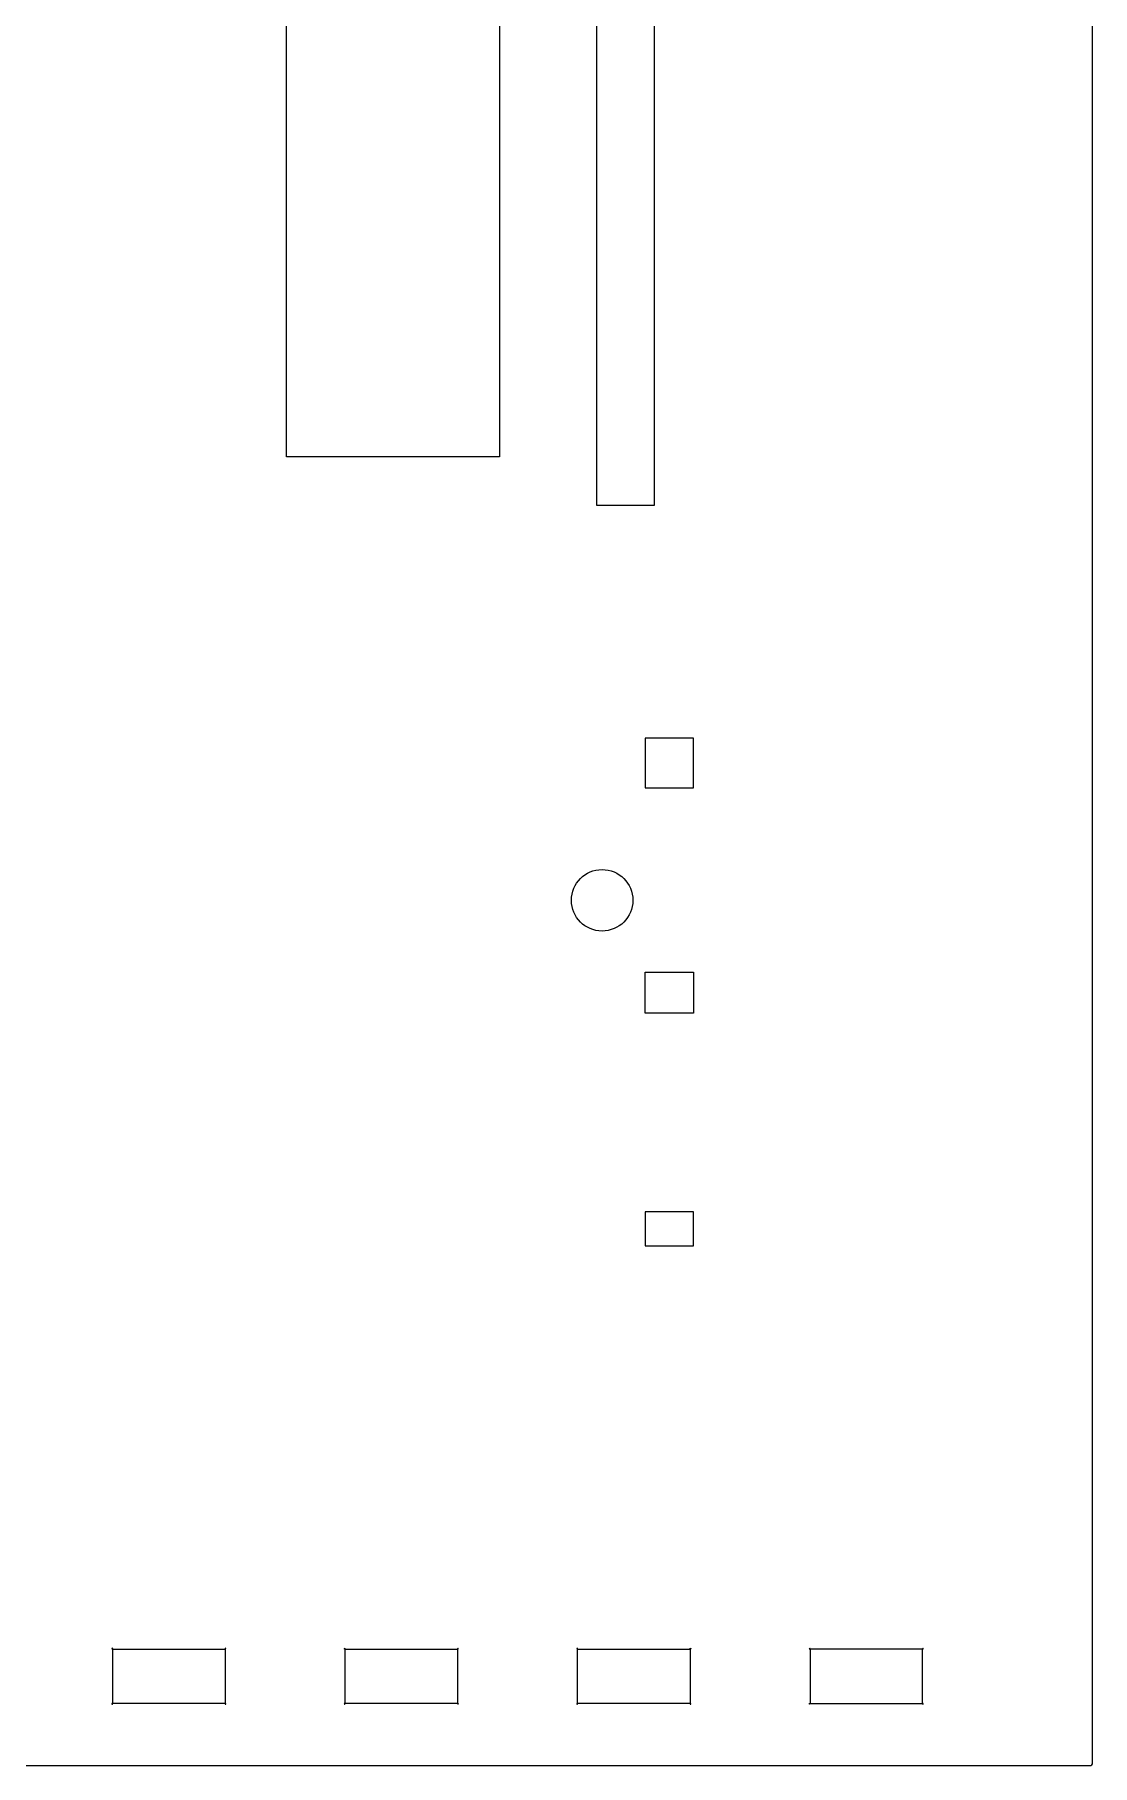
# Model space of a CAD drawing. Header units: millimetres. Extents: x 10 to 778, y 22 to 238.
# Drawn here: x 439.7 to 494.3, y 21.7 to 111 of the extents above; entities that cross this region are included whole.
import ezdxf

# ---------------------------------------------------------------- set-up
doc = ezdxf.new("R2010")
doc.units = ezdxf.units.MM
doc.layers.get('0').update_dxf_attribs({"linetype": 'CONTINUOUS'})

msp = doc.modelspace()

# ---------------------------------------------------------------- linework, layer by layer
msp.add_line((471.233, 50.257), (471.233, 48.509))
msp.add_lwpolyline([(374.978, 231.8), (374.978, 27.8), (374.978, 21.801), (374.978, 21.784), (375.01, 21.73), (375.059, 21.7), (375.077, 21.7), (378.079, 21.7), (491.215, 21.7), (494.217, 21.7), (494.231, 21.7), (494.288, 21.73), (494.316, 21.784), (494.316, 21.801), (494.316, 27.8), (494.316, 231.8)])
for points in [[(468.712, 86.716), (471.712, 86.716), (471.712, 167.216), (468.712, 167.216)], [(463.712, 166.216), (463.712, 89.216), (452.712, 89.216), (452.712, 166.216)], [(473.733, 74.693), (471.233, 74.693), (471.233, 72.143), (473.733, 72.143)], [(471.233, 62.629), (473.733, 62.629), (473.733, 60.513), (471.233, 60.513)], [(471.233, 48.509), (473.733, 48.509), (473.733, 50.257), (471.233, 50.257)], [(443.71, 27.738), (443.706, 27.715), (443.738, 27.7), (443.749, 27.7), (443.749, 27.711), (443.731, 27.743)], [(443.749, 27.7), (449.548, 27.7), (449.548, 24.9), (446.648, 24.9), (443.749, 24.9)], [(449.559, 27.7), (449.591, 27.715), (449.584, 27.738), (449.562, 27.743), (449.548, 27.711), (449.548, 27.7)], [(455.732, 24.858), (455.747, 24.89), (455.747, 24.9), (455.747, 27.7), (455.736, 27.7), (455.704, 27.715), (455.708, 27.738), (455.732, 27.743), (455.747, 27.711), (455.747, 27.7), (461.546, 27.7), (461.546, 24.9), (461.557, 24.9), (461.589, 24.886), (461.585, 24.863), (461.56, 24.858), (461.546, 24.89), (461.546, 24.9), (458.646, 24.9), (455.747, 24.9), (455.736, 24.9), (455.704, 24.886), (455.708, 24.863)], [(461.546, 27.711), (461.546, 27.7), (461.557, 27.7), (461.589, 27.715), (461.585, 27.738), (461.56, 27.743)], [(470.648, 24.9), (467.748, 24.9), (467.737, 24.9), (467.706, 24.886), (467.709, 24.863), (467.734, 24.858), (467.748, 24.89), (467.748, 24.9), (467.748, 27.7), (467.748, 27.711), (467.734, 27.743), (467.709, 27.738), (467.706, 27.715), (467.737, 27.7), (467.748, 27.7), (473.548, 27.7), (473.548, 27.711), (473.562, 27.743), (473.587, 27.738), (473.59, 27.715), (473.558, 27.7), (473.548, 27.7), (473.548, 24.9)], [(485.584, 24.863), (485.588, 24.886), (485.556, 24.9), (485.549, 24.9), (485.549, 27.7), (485.556, 27.7), (485.588, 27.715), (485.584, 27.738), (485.56, 27.743), (485.549, 27.711), (485.549, 27.7), (479.746, 27.7), (479.746, 24.9), (479.746, 24.89), (479.732, 24.858), (479.707, 24.863), (479.704, 24.886), (479.735, 24.9), (479.746, 24.9), (482.646, 24.9), (485.549, 24.9), (485.549, 24.89), (485.56, 24.858)], [(479.746, 27.7), (479.746, 27.711), (479.732, 27.743), (479.707, 27.738), (479.704, 27.715), (479.735, 27.7)], [(443.706, 24.886), (443.71, 24.863), (443.731, 24.858), (443.749, 24.89), (443.749, 24.9), (443.738, 24.9)], [(449.548, 24.9), (449.548, 24.89), (449.562, 24.858), (449.584, 24.863), (449.591, 24.886), (449.559, 24.9)], [(473.558, 24.9), (473.548, 24.9), (473.548, 24.89), (473.562, 24.858), (473.587, 24.863), (473.59, 24.886)]]:
    msp.add_lwpolyline(points, close=True)
msp.add_circle((469.011, 66.336), 1.587)

doc.saveas('drawing.dxf')
